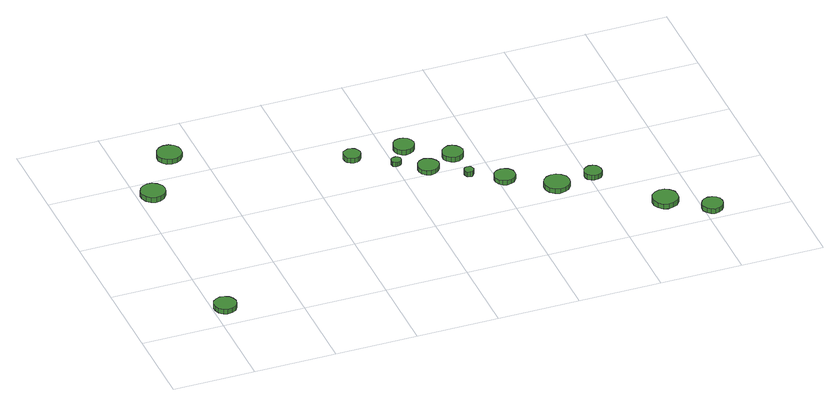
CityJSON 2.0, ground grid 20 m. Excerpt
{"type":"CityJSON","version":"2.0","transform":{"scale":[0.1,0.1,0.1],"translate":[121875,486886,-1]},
"CityObjects":{
"tree1":{"type":"SolitaryVegetationObject","attributes":{"function":"something"},"geometry":[{"type":"MultiSurface","lod":"1","boundaries":[[[0,1,2,3,4,5,6,7,8,9,10,11,12,13,14]],[[15,16,17,18,19,20,21,22,23,24,25,26,27,28,29]],[[0,29,28,1]],[[1,28,27,2]],[[2,27,26,3]],[[3,26,25,4]],[[4,25,24,5]],[[5,24,23,6]],[[6,23,22,7]],[[7,22,21,8]],[[8,21,20,9]],[[9,20,19,10]],[[10,19,18,11]],[[11,18,17,12]],[[12,17,16,13]],[[13,16,15,14]],[[14,15,29,0]]]}]},
"tree2":{"type":"SolitaryVegetationObject","attributes":{"function":"something"},"geometry":[{"type":"MultiSurface","lod":"1","boundaries":[[[30,31,32,33,34,35,36,37,38,39,40,41,42,43,44]],[[45,46,47,48,49,50,51,52,53,54,55,56,57,58,59]],[[30,59,58,31]],[[31,58,57,32]],[[32,57,56,33]],[[33,56,55,34]],[[34,55,54,35]],[[35,54,53,36]],[[36,53,52,37]],[[37,52,51,38]],[[38,51,50,39]],[[39,50,49,40]],[[40,49,48,41]],[[41,48,47,42]],[[42,47,46,43]],[[43,46,45,44]],[[44,45,59,30]]]}]},
"tree3":{"type":"SolitaryVegetationObject","attributes":{"function":"something"},"geometry":[{"type":"MultiSurface","lod":"1","boundaries":[[[60,61,62,63,64,65,66,67,68,69,70,71,72,73,74]],[[75,76,77,78,79,80,81,82,83,84,85,86,87,88,89]],[[60,89,88,61]],[[61,88,87,62]],[[62,87,86,63]],[[63,86,85,64]],[[64,85,84,65]],[[65,84,83,66]],[[66,83,82,67]],[[67,82,81,68]],[[68,81,80,69]],[[69,80,79,70]],[[70,79,78,71]],[[71,78,77,72]],[[72,77,76,73]],[[73,76,75,74]],[[74,75,89,60]]]}]},
"tree4":{"type":"SolitaryVegetationObject","attributes":{"function":"something"},"geometry":[{"type":"MultiSurface","lod":"1","boundaries":[[[90,91,92,93,94,95,96,97,98,99,100,101,102,103,104]],[[105,106,107,108,109,110,111,112,113,114,115,116,117,118,119]],[[90,119,118,91]],[[91,118,117,92]],[[92,117,116,93]],[[93,116,115,94]],[[94,115,114,95]],[[95,114,113,96]],[[96,113,112,97]],[[97,112,111,98]],[[98,111,110,99]],[[99,110,109,100]],[[100,109,108,101]],[[101,108,107,102]],[[102,107,106,103]],[[103,106,105,104]],[[104,105,119,90]]]}]},
"tree5":{"type":"SolitaryVegetationObject","attributes":{"function":"something"},"geometry":[{"type":"MultiSurface","lod":"1","boundaries":[[[120,121,122,123,124,125,126,127,128,129,130,131,132,133,134]],[[135,136,137,138,139,140,141,142,143,144,145,146,147,148,149]],[[120,149,148,121]],[[121,148,147,122]],[[122,147,146,123]],[[123,146,145,124]],[[124,145,144,125]],[[125,144,143,126]],[[126,143,142,127]],[[127,142,141,128]],[[128,141,140,129]],[[129,140,139,130]],[[130,139,138,131]],[[131,138,137,132]],[[132,137,136,133]],[[133,136,135,134]],[[134,135,149,120]]]}]},
"tree6":{"type":"SolitaryVegetationObject","attributes":{"function":"something"},"geometry":[{"type":"MultiSurface","lod":"1","boundaries":[[[150,151,152,153,154,155,156,157,158,159,160,161,162,163,164]],[[165,166,167,168,169,170,171,172,173,174,175,176,177,178,179]],[[150,179,178,151]],[[151,178,177,152]],[[152,177,176,153]],[[153,176,175,154]],[[154,175,174,155]],[[155,174,173,156]],[[156,173,172,157]],[[157,172,171,158]],[[158,171,170,159]],[[159,170,169,160]],[[160,169,168,161]],[[161,168,167,162]],[[162,167,166,163]],[[163,166,165,164]],[[164,165,179,150]]]}]},
"tree7":{"type":"SolitaryVegetationObject","attributes":{"function":"something"},"geometry":[{"type":"MultiSurface","lod":"1","boundaries":[[[180,181,182,183,184,185,186,187,188,189,190,191,192,193,194]],[[195,196,197,198,199,200,201,202,203,204,205,206,207,208,209]],[[180,209,208,181]],[[181,208,207,182]],[[182,207,206,183]],[[183,206,205,184]],[[184,205,204,185]],[[185,204,203,186]],[[186,203,202,187]],[[187,202,201,188]],[[188,201,200,189]],[[189,200,199,190]],[[190,199,198,191]],[[191,198,197,192]],[[192,197,196,193]],[[193,196,195,194]],[[194,195,209,180]]]}]},
"tree8":{"type":"SolitaryVegetationObject","attributes":{"function":"something"},"geometry":[{"type":"MultiSurface","lod":"1","boundaries":[[[210,211,212,213,214,215,216,217,218,219,220,221,222,223,224]],[[225,226,227,228,229,230,231,232,233,234,235,236,237,238,239]],[[210,239,238,211]],[[211,238,237,212]],[[212,237,236,213]],[[213,236,235,214]],[[214,235,234,215]],[[215,234,233,216]],[[216,233,232,217]],[[217,232,231,218]],[[218,231,230,219]],[[219,230,229,220]],[[220,229,228,221]],[[221,228,227,222]],[[222,227,226,223]],[[223,226,225,224]],[[224,225,239,210]]]}]},
"tree9":{"type":"SolitaryVegetationObject","attributes":{"function":"something"},"geometry":[{"type":"MultiSurface","lod":"1","boundaries":[[[240,241,242,243,244,245,246,247,248,249,250,251,252,253,254]],[[255,256,257,258,259,260,261,262,263,264,265,266,267,268,269]],[[240,269,268,241]],[[241,268,267,242]],[[242,267,266,243]],[[243,266,265,244]],[[244,265,264,245]],[[245,264,263,246]],[[246,263,262,247]],[[247,262,261,248]],[[248,261,260,249]],[[249,260,259,250]],[[250,259,258,251]],[[251,258,257,252]],[[252,257,256,253]],[[253,256,255,254]],[[254,255,269,240]]]}]},
"tree10":{"type":"SolitaryVegetationObject","attributes":{"function":"something"},"geometry":[{"type":"MultiSurface","lod":"1","boundaries":[[[270,271,272,273,274,275,276,277,278,279,280,281,282,283,284]],[[285,286,287,288,289,290,291,292,293,294,295,296,297,298,299]],[[270,299,298,271]],[[271,298,297,272]],[[272,297,296,273]],[[273,296,295,274]],[[274,295,294,275]],[[275,294,293,276]],[[276,293,292,277]],[[277,292,291,278]],[[278,291,290,279]],[[279,290,289,280]],[[280,289,288,281]],[[281,288,287,282]],[[282,287,286,283]],[[283,286,285,284]],[[284,285,299,270]]]}]},
"tree11":{"type":"SolitaryVegetationObject","attributes":{"function":"something"},"geometry":[{"type":"MultiSurface","lod":"1","boundaries":[[[300,301,302,303,304,305,306,307,308,309,310,311,312,313,314]],[[315,316,317,318,319,320,321,322,323,324,325,326,327,328,329]],[[300,329,328,301]],[[301,328,327,302]],[[302,327,326,303]],[[303,326,325,304]],[[304,325,324,305]],[[305,324,323,306]],[[306,323,322,307]],[[307,322,321,308]],[[308,321,320,309]],[[309,320,319,310]],[[310,319,318,311]],[[311,318,317,312]],[[312,317,316,313]],[[313,316,315,314]],[[314,315,329,300]]]}]},
"tree12":{"type":"SolitaryVegetationObject","attributes":{"function":"something"},"geometry":[{"type":"MultiSurface","lod":"1","boundaries":[[[330,331,332,333,334,335,336,337,338,339,340,341,342,343,344]],[[345,346,347,348,349,350,351,352,353,354,355,356,357,358,359]],[[330,359,358,331]],[[331,358,357,332]],[[332,357,356,333]],[[333,356,355,334]],[[334,355,354,335]],[[335,354,353,336]],[[336,353,352,337]],[[337,352,351,338]],[[338,351,350,339]],[[339,350,349,340]],[[340,349,348,341]],[[341,348,347,342]],[[342,347,346,343]],[[343,346,345,344]],[[344,345,359,330]]]}]},
"tree13":{"type":"SolitaryVegetationObject","attributes":{"function":"something"},"geometry":[{"type":"MultiSurface","lod":"1","boundaries":[[[360,361,362,363,364,365,366,367,368,369,370,371,372,373,374]],[[375,376,377,378,379,380,381,382,383,384,385,386,387,388,389]],[[360,389,388,361]],[[361,388,387,362]],[[362,387,386,363]],[[363,386,385,364]],[[364,385,384,365]],[[365,384,383,366]],[[366,383,382,367]],[[367,382,381,368]],[[368,381,380,369]],[[369,380,379,370]],[[370,379,378,371]],[[371,378,377,372]],[[372,377,376,373]],[[373,376,375,374]],[[374,375,389,360]]]}]},
"tree14":{"type":"SolitaryVegetationObject","attributes":{"function":"something"},"geometry":[{"type":"MultiSurface","lod":"1","boundaries":[[[390,391,392,393,394,395,396,397,398,399,400,401,402,403,404]],[[405,406,407,408,409,410,411,412,413,414,415,416,417,418,419]],[[390,419,418,391]],[[391,418,417,392]],[[392,417,416,393]],[[393,416,415,394]],[[394,415,414,395]],[[395,414,413,396]],[[396,413,412,397]],[[397,412,411,398]],[[398,411,410,399]],[[399,410,409,400]],[[400,409,408,401]],[[401,408,407,402]],[[402,407,406,403]],[[403,406,405,404]],[[404,405,419,390]]]}]}
},
"vertices":[
[58,69,20],[55,80,20],[49,89,20],[39,94,20],[27,96,20],[17,92,20],[8,85,20],[4,74,20],[4,63,20],[8,53,20],[17,45,20],[27,41,20],[39,43,20],[49,48,20],[55,57,20],[55,57,8],[49,48,8],[39,43,8],[27,41,8],[17,45,8],[8,53,8],[4,63,8],[4,74,8],[8,85,8],[17,92,8],[27,96,8],[39,94,8],[49,89,8],[55,80,8],[58,69,8],
[64,539,30],[62,551,30],[54,561,30],[43,568,30],[31,569,30],[19,565,30],[10,557,30],[5,545,30],[5,533,30],[10,522,30],[19,513,30],[31,509,30],[43,511,30],[54,517,30],[62,527,30],[62,527,17],[54,517,17],[43,511,17],[31,509,17],[19,513,17],[10,522,17],[5,533,17],[5,545,17],[10,557,17],[19,565,17],[31,569,17],[43,568,17],[54,561,17],[62,551,17],[64,539,17],
[151,662,36],[149,674,36],[142,684,36],[131,691,36],[118,692,36],[106,688,36],[97,680,36],[92,668,36],[92,656,36],[97,644,36],[106,636,36],[118,632,36],[131,634,36],[142,640,36],[149,650,36],[149,650,23],[142,640,23],[131,634,23],[118,632,23],[106,636,23],[97,644,23],[92,656,23],[92,668,23],[97,680,23],[106,688,23],[118,692,23],[131,691,23],[142,684,23],[149,674,23],[151,662,23],
[533,509,34],[531,518,34],[526,525,34],[519,529,34],[510,530,34],[502,527,34],[495,522,34],[492,514,34],[492,505,34],[495,497,34],[502,491,34],[510,488,34],[519,489,34],[526,494,34],[531,501,34],[531,501,21],[526,494,21],[519,489,21],[510,488,21],[502,491,21],[495,497,21],[492,505,21],[492,514,21],[495,522,21],[502,527,21],[510,530,21],[519,529,21],[526,525,21],[531,518,21],[533,509,21],
[611,451,33],[610,456,33],[607,460,33],[602,462,33],[598,462,33],[593,461,33],[589,458,33],[587,453,33],[587,448,33],[589,444,33],[593,441,33],[598,439,33],[602,440,33],[607,442,33],[610,446,33],[610,446,21],[607,442,21],[602,440,21],[598,439,21],[593,441,21],[589,444,21],[587,448,21],[587,453,21],[589,458,21],[593,461,21],[598,462,21],[602,462,21],[607,460,21],[610,456,21],[611,451,21],
[687,407,32],[685,417,32],[678,426,32],[669,431,32],[659,433,32],[648,429,32],[640,422,32],[636,412,32],[636,402,32],[640,392,32],[648,385,32],[659,381,32],[669,383,32],[678,388,32],[685,397,32],[685,397,20],[678,388,20],[669,383,20],[659,381,20],[648,385,20],[640,392,20],[636,402,20],[636,412,20],[640,422,20],[648,429,20],[659,433,20],[669,431,20],[678,426,20],[685,417,20],[687,407,20],
[663,503,33],[660,513,33],[654,522,33],[645,527,33],[635,528,33],[625,525,33],[617,518,33],[613,508,33],[613,498,33],[617,488,33],[625,481,33],[635,478,33],[645,479,33],[654,484,33],[660,493,33],[660,493,20],[654,484,20],[645,479,20],[635,478,20],[625,481,20],[617,488,20],[613,498,20],[613,508,20],[617,518,20],[625,525,20],[635,528,20],[645,527,20],[654,522,20],[660,513,20],[663,503,20],
[753,355,32],[752,360,32],[749,364,32],[745,366,32],[740,367,32],[735,365,32],[732,362,32],[730,358,32],[730,353,32],[732,348,32],[735,345,32],[740,344,32],[745,344,32],[749,347,32],[752,351,32],[752,351,19],[749,347,19],[745,344,19],[740,344,19],[735,345,19],[732,348,19],[730,353,19],[730,358,19],[732,362,19],[735,365,19],[740,367,19],[745,366,19],[749,364,19],[752,360,19],[753,355,19],
[758,437,32],[755,447,32],[749,455,32],[740,461,32],[730,462,32],[720,458,32],[712,451,32],[708,442,32],[708,431,32],[712,422,32],[720,415,32],[730,411,32],[740,413,32],[749,418,32],[755,426,32],[755,426,19],[749,418,19],[740,413,19],[730,411,19],[720,415,19],[712,422,19],[708,431,19],[708,442,19],[712,451,19],[720,458,19],[730,462,19],[740,461,19],[749,455,19],[755,447,19],[758,437,19],
[836,306,32],[834,316,32],[827,325,32],[818,330,32],[808,331,32],[798,328,32],[790,321,32],[786,311,32],[786,301,32],[790,291,32],[798,284,32],[808,281,32],[818,282,32],[827,287,32],[834,296,32],[834,296,20],[827,287,20],[818,282,20],[808,281,20],[798,284,20],[790,291,20],[786,301,20],[786,311,20],[790,321,20],[798,328,20],[808,331,20],[818,330,20],[827,325,20],[834,316,20],[836,306,20],
[942,235,33],[940,248,33],[932,258,33],[921,265,33],[908,266,33],[896,262,33],[886,253,33],[881,242,33],[881,229,33],[886,217,33],[896,208,33],[908,204,33],[921,206,33],[932,212,33],[940,222,33],[940,222,21],[932,212,21],[921,206,21],[908,204,21],[896,208,21],[886,217,21],[881,229,21],[881,242,21],[886,253,21],[896,262,21],[908,266,21],[921,265,21],[932,258,21],[940,248,21],[942,235,21],
[1026,249,32],[1025,257,32],[1020,265,32],[1012,269,32],[1003,270,32],[995,267,32],[988,261,32],[985,253,32],[985,245,32],[988,237,32],[995,231,32],[1003,228,32],[1012,229,32],[1020,233,32],[1025,240,32],[1025,240,19],[1020,233,19],[1012,229,19],[1003,228,19],[995,231,19],[988,237,19],[985,245,19],[985,253,19],[988,261,19],[995,267,19],[1003,270,19],[1012,269,19],[1020,265,19],[1025,257,19],[1026,249,19],
[1153,90,32],[1151,103,32],[1143,113,32],[1132,120,32],[1119,121,32],[1107,117,32],[1097,108,32],[1092,97,32],[1092,84,32],[1097,72,32],[1107,63,32],[1119,59,32],[1132,61,32],[1143,67,32],[1151,78,32],[1151,78,19],[1143,67,19],[1132,61,19],[1119,59,19],[1107,63,19],[1097,72,19],[1092,84,19],[1092,97,19],[1097,108,19],[1107,117,19],[1119,121,19],[1132,120,19],[1143,113,19],[1151,103,19],[1153,90,19],
[1240,28,32],[1238,39,32],[1232,47,32],[1223,52,32],[1212,53,32],[1202,50,32],[1195,43,32],[1190,34,32],[1190,23,32],[1195,13,32],[1202,6,32],[1212,3,32],[1223,4,32],[1232,10,32],[1238,18,32],[1238,18,19],[1232,10,19],[1223,4,19],[1212,3,19],[1202,6,19],[1195,13,19],[1190,23,19],[1190,34,19],[1195,43,19],[1202,50,19],[1212,53,19],[1223,52,19],[1232,47,19],[1238,39,19],[1240,28,19]
]}
